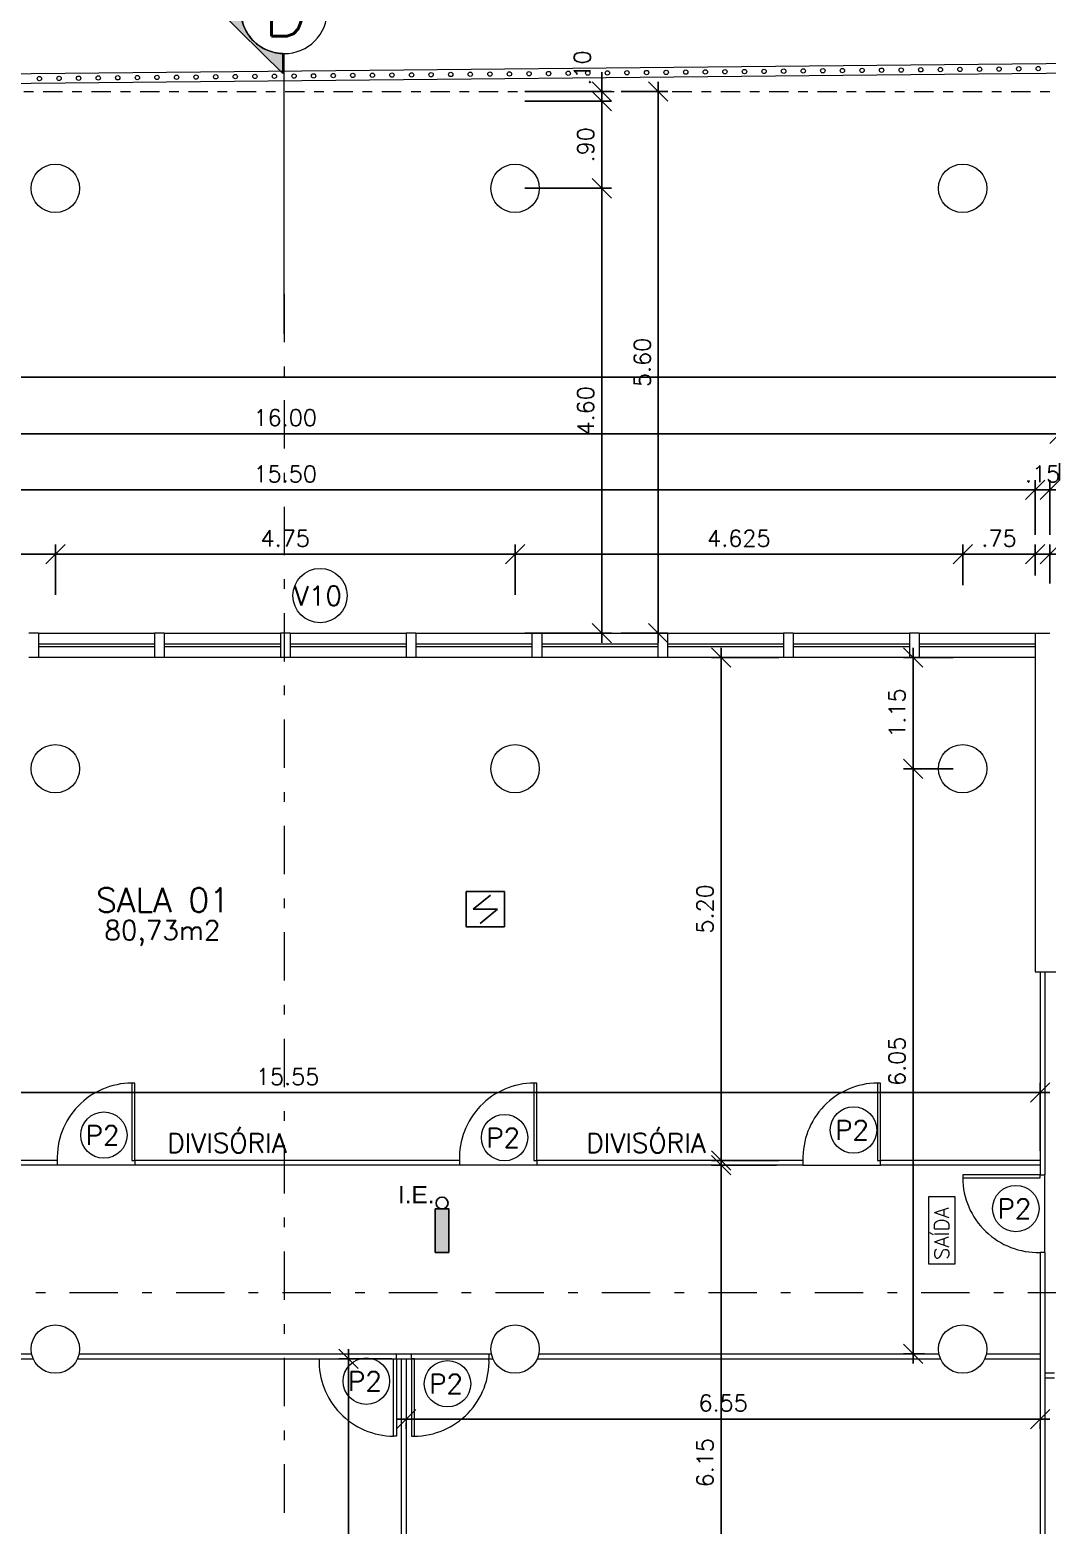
# Model space of a CAD drawing. Header units: millimetres. Extents: x 521 to 1055, y 261 to 520.
# Drawn here: x 726.42 to 736.92, y 495.5 to 510.95 of the extents above; entities that cross this region are included whole.
import ezdxf
from ezdxf.enums import TextEntityAlignment as Align

# ---------------------------------------------------------------- set-up
doc = ezdxf.new("R2010")
doc.units = ezdxf.units.MM
for name, pattern in [('CONTINU', [0]), ('DASHDOT', [1, 0.5, -0.25, 0, -0.25]), ('DASHDOTX2', [2, 1, -0.5, 0, -0.5])]:
    doc.linetypes.add(name, pattern=pattern)
doc.layers.add('0.1', color=8, linetype='Continuous', lineweight=13)
doc.layers.add('ppci', color=8, linetype='Continuous')
doc.styles.add('ROMANS', font='romans')
doc.styles.get("Standard").update_dxf_attribs({"font": 'romans.shx'})
doc.styles.add('STYLE1', font='sanss___.ttf')
doc.dimstyles.new('Fares Eng - 50', dxfattribs={"dimscale": 2, "dimtxt": 0.085, "dimasz": 0.1, "dimexe": 0.05, "dimexo": 0.05, "dimgap": 0.04, "dimtad": 1, "dimzin": 4, "dimdsep": 46, "dimtxsty": 'ROMANS', "dimblk1": 'OBLIQUE', "dimblk2": 'OBLIQUE', "dimsah": 1, "dimcen": 0.05, "dimdle": 0.05, "dimclrd": 8, "dimclre": 8, "dimclrt": 8, "dimaunit": 1, "dimadec": 0, "dimazin": 0, "dimtfac": 1, "dimtix": 1, "dimtmove": 2, "dimatfit": 0, "dimldrblk": 'OPEN90', "dimfxl": 1, "dimtolj": 1, "dimtzin": 0, "dimarcsym": 0})

# ---------------------------------------------------------------- blocks, each defined once
blk = doc.blocks.new('_OBLIQUE')
at = {"color": 0, "linetype": 'ByBlock'}
blk.add_line((-0.5, -0.5), (0.5, 0.5), dxfattribs=at)
blk = doc.blocks.new('*D52')
at = {"layer": '0.1', "color": 8, "linetype": 'CONTINU', "lineweight": -2, "transparency": 16777216}
for p, q in [((722.053, 505.115), (722.053, 505.634)), ((726.678, 505.115), (726.678, 505.634)), ((721.953, 505.534), (726.778, 505.534))]:
    blk.add_line(p, q, dxfattribs=at)
at = {"layer": 'DEFPOINTS', "color": 0, "linetype": 'CONTINU', "lineweight": -2, "transparency": 16777216}
for p in [(726.678, 505.534), (722.053, 505.015), (726.678, 505.015)]:
    blk.add_point(p, dxfattribs=at)
at = {"layer": '0.1', "color": 8, "linetype": 'CONTINU', "lineweight": -2, "transparency": 16777216, "xscale": 0.2, "yscale": 0.2, "zscale": 0.2, "rotation": 180}
blk.add_blockref('_OBLIQUE', (722.053, 505.534), dxfattribs=at)
at = {"layer": '0.1', "color": 8, "linetype": 'CONTINU', "lineweight": -2, "transparency": 16777216, "xscale": 0.2, "yscale": 0.2, "zscale": 0.2}
blk.add_blockref('_OBLIQUE', (726.678, 505.534), dxfattribs=at)
at = {"layer": '0.1', "color": 8, "linetype": 'CONTINU', "transparency": 16777216, "insert": (724.365, 505.699), "char_height": 0.17, "attachment_point": 5, "style": 'ROMANS'}
blk.add_mtext('\\A1;4.625', dxfattribs=at)
blk = doc.blocks.new('_Open90')
at = {"color": 0, "linetype": 'ByBlock', "lineweight": -2}
for p, q in [((0, 0), (-1, 0)), ((-0.5, 0.5), (0, 0)), ((0, 0), (-0.5, -0.5))]:
    blk.add_line(p, q, dxfattribs=at)
blk = doc.blocks.new('*D53')
at = {"layer": '0.1', "color": 8, "linetype": 'CONTINU', "lineweight": -2, "transparency": 16777216}
for p, q in [((726.678, 505.115), (726.678, 505.634)), ((731.428, 505.115), (731.428, 505.634)), ((726.578, 505.534), (731.528, 505.534))]:
    blk.add_line(p, q, dxfattribs=at)
at = {"layer": 'DEFPOINTS', "color": 0, "linetype": 'CONTINU', "lineweight": -2, "transparency": 16777216}
for p in [(731.428, 505.534), (726.678, 505.015), (731.428, 505.015)]:
    blk.add_point(p, dxfattribs=at)
at = {"layer": '0.1', "color": 8, "linetype": 'CONTINU', "lineweight": -2, "transparency": 16777216, "xscale": 0.2, "yscale": 0.2, "zscale": 0.2, "rotation": 180}
blk.add_blockref('_OBLIQUE', (726.678, 505.534), dxfattribs=at)
at = {"layer": '0.1', "color": 8, "linetype": 'CONTINU', "lineweight": -2, "transparency": 16777216, "xscale": 0.2, "yscale": 0.2, "zscale": 0.2}
blk.add_blockref('_OBLIQUE', (731.428, 505.534), dxfattribs=at)
at = {"layer": '0.1', "color": 8, "linetype": 'CONTINU', "transparency": 16777216, "insert": (729.053, 505.699), "char_height": 0.17, "attachment_point": 5, "style": 'ROMANS'}
blk.add_mtext('\\A1;4.75', dxfattribs=at)
blk = doc.blocks.new('*D54')
at = {"layer": '0.1', "color": 8, "linetype": 'CONTINU', "lineweight": -2, "transparency": 16777216}
for p, q in [((731.428, 505.215), (731.428, 505.634)), ((736.053, 505.215), (736.053, 505.634)), ((731.328, 505.534), (736.153, 505.534))]:
    blk.add_line(p, q, dxfattribs=at)
at = {"layer": 'DEFPOINTS', "color": 0, "linetype": 'CONTINU', "lineweight": -2, "transparency": 16777216}
for p in [(736.053, 505.534), (731.428, 505.115), (736.053, 505.115)]:
    blk.add_point(p, dxfattribs=at)
at = {"layer": '0.1', "color": 8, "linetype": 'CONTINU', "lineweight": -2, "transparency": 16777216, "xscale": 0.2, "yscale": 0.2, "zscale": 0.2, "rotation": 180}
blk.add_blockref('_OBLIQUE', (731.428, 505.534), dxfattribs=at)
at = {"layer": '0.1', "color": 8, "linetype": 'CONTINU', "lineweight": -2, "transparency": 16777216, "xscale": 0.2, "yscale": 0.2, "zscale": 0.2}
blk.add_blockref('_OBLIQUE', (736.053, 505.534), dxfattribs=at)
at = {"layer": '0.1', "color": 8, "linetype": 'CONTINU', "transparency": 16777216, "insert": (733.74, 505.699), "char_height": 0.17, "attachment_point": 5, "style": 'ROMANS'}
blk.add_mtext('\\A1;4.625', dxfattribs=at)
blk = doc.blocks.new('*D55')
at = {"layer": '0.1', "color": 8, "linetype": 'CONTINU', "lineweight": -2, "transparency": 16777216}
for p, q in [((736.053, 505.315), (736.053, 505.634)), ((736.803, 505.315), (736.803, 505.634)), ((735.953, 505.534), (736.903, 505.534))]:
    blk.add_line(p, q, dxfattribs=at)
at = {"layer": 'DEFPOINTS', "color": 0, "linetype": 'CONTINU', "lineweight": -2, "transparency": 16777216}
for p in [(736.803, 505.534), (736.053, 505.215), (736.803, 505.215)]:
    blk.add_point(p, dxfattribs=at)
at = {"layer": '0.1', "color": 8, "linetype": 'CONTINU', "lineweight": -2, "transparency": 16777216, "xscale": 0.2, "yscale": 0.2, "zscale": 0.2, "rotation": 180}
blk.add_blockref('_OBLIQUE', (736.053, 505.534), dxfattribs=at)
at = {"layer": '0.1', "color": 8, "linetype": 'CONTINU', "lineweight": -2, "transparency": 16777216, "xscale": 0.2, "yscale": 0.2, "zscale": 0.2}
blk.add_blockref('_OBLIQUE', (736.803, 505.534), dxfattribs=at)
at = {"layer": '0.1', "color": 8, "linetype": 'CONTINU', "transparency": 16777216, "insert": (736.428, 505.699), "char_height": 0.17, "attachment_point": 5, "style": 'ROMANS'}
blk.add_mtext('\\A1;.75', dxfattribs=at)
blk = doc.blocks.new('*D117')
at = {"layer": '0.1', "color": 8, "linetype": 'CONTINU', "lineweight": -2, "transparency": 16777216}
for p, q in [((721.303, 505.734), (721.303, 506.299)), ((736.803, 505.734), (736.803, 506.299)), ((736.903, 506.199), (721.203, 506.199))]:
    blk.add_line(p, q, dxfattribs=at)
at = {"layer": 'DEFPOINTS', "color": 0, "linetype": 'CONTINU', "lineweight": -2, "transparency": 16777216}
for p in [(721.303, 506.199), (721.303, 505.634), (736.803, 505.634)]:
    blk.add_point(p, dxfattribs=at)
at = {"layer": '0.1', "color": 8, "linetype": 'CONTINU', "lineweight": -2, "transparency": 16777216, "xscale": 0.2, "yscale": 0.2, "zscale": 0.2, "rotation": 180}
blk.add_blockref('_OBLIQUE', (721.303, 506.199), dxfattribs=at)
at = {"layer": '0.1', "color": 8, "linetype": 'CONTINU', "lineweight": -2, "transparency": 16777216, "xscale": 0.2, "yscale": 0.2, "zscale": 0.2}
blk.add_blockref('_OBLIQUE', (736.803, 506.199), dxfattribs=at)
at = {"layer": '0.1', "color": 8, "linetype": 'CONTINU', "transparency": 16777216, "insert": (729.053, 506.364), "char_height": 0.17, "attachment_point": 5, "style": 'ROMANS'}
blk.add_mtext('\\A1;15.50', dxfattribs=at)
blk = doc.blocks.new('*D118')
at = {"layer": '0.1', "color": 8, "linetype": 'CONTINU', "lineweight": -2, "transparency": 16777216}
for p, q in [((721.053, 506.3), (721.053, 506.88)), ((737.053, 506.3), (737.053, 506.88)), ((737.153, 506.78), (720.953, 506.78))]:
    blk.add_line(p, q, dxfattribs=at)
at = {"layer": 'DEFPOINTS', "color": 0, "linetype": 'CONTINU', "lineweight": -2, "transparency": 16777216}
for p in [(721.053, 506.78), (721.053, 506.2), (737.053, 506.2)]:
    blk.add_point(p, dxfattribs=at)
at = {"layer": '0.1', "color": 8, "linetype": 'CONTINU', "lineweight": -2, "transparency": 16777216, "xscale": 0.2, "yscale": 0.2, "zscale": 0.2, "rotation": 180}
blk.add_blockref('_OBLIQUE', (721.053, 506.78), dxfattribs=at)
at = {"layer": '0.1', "color": 8, "linetype": 'CONTINU', "lineweight": -2, "transparency": 16777216, "xscale": 0.2, "yscale": 0.2, "zscale": 0.2}
blk.add_blockref('_OBLIQUE', (737.053, 506.78), dxfattribs=at)
at = {"layer": '0.1', "color": 8, "linetype": 'CONTINU', "transparency": 16777216, "insert": (729.053, 506.945), "char_height": 0.17, "attachment_point": 5, "style": 'ROMANS'}
blk.add_mtext('\\A1;16.00', dxfattribs=at)
blk = doc.blocks.new('*D68')
at = {"layer": '0.1', "color": 8, "linetype": 'CONTINU', "lineweight": -2, "transparency": 16777216}
for p, q in [((667.203, 507.364), (755.553, 507.364)), ((667.303, 506.98), (667.303, 507.464)), ((755.453, 506.98), (755.453, 507.464))]:
    blk.add_line(p, q, dxfattribs=at)
at = {"layer": 'DEFPOINTS', "color": 0, "linetype": 'CONTINU', "lineweight": -2, "transparency": 16777216}
for p in [(755.453, 507.364), (667.303, 506.88), (755.453, 506.88)]:
    blk.add_point(p, dxfattribs=at)
at = {"layer": '0.1', "color": 8, "linetype": 'CONTINU', "lineweight": -2, "transparency": 16777216, "xscale": 0.2, "yscale": 0.2, "zscale": 0.2, "rotation": 180}
blk.add_blockref('_OBLIQUE', (667.303, 507.364), dxfattribs=at)
at = {"layer": '0.1', "color": 8, "linetype": 'CONTINU', "lineweight": -2, "transparency": 16777216, "xscale": 0.2, "yscale": 0.2, "zscale": 0.2}
blk.add_blockref('_OBLIQUE', (755.453, 507.364), dxfattribs=at)
at = {"layer": '0.1', "color": 8, "linetype": 'CONTINU', "transparency": 16777216, "insert": (711.378, 507.529), "char_height": 0.17, "attachment_point": 5, "style": 'ROMANS'}
blk.add_mtext('\\A1;88.15', dxfattribs=at)
blk = doc.blocks.new('*D119')
at = {"layer": '0.1', "color": 8, "linetype": 'CONTINU', "lineweight": -2, "transparency": 16777216}
for p, q in [((732.323, 509.417), (732.323, 504.617)), ((731.528, 509.317), (732.423, 509.317)), ((731.528, 504.717), (732.423, 504.717))]:
    blk.add_line(p, q, dxfattribs=at)
at = {"layer": 'DEFPOINTS', "color": 0, "linetype": 'CONTINU', "lineweight": -2, "transparency": 16777216}
for p in [(731.428, 509.317), (731.428, 504.717), (732.323, 504.717)]:
    blk.add_point(p, dxfattribs=at)
at = {"layer": '0.1', "color": 8, "linetype": 'CONTINU', "lineweight": -2, "transparency": 16777216, "xscale": 0.2, "yscale": 0.2, "zscale": 0.2}
for p, rotation in [((732.323, 509.317), 90), ((732.323, 504.717), 270)]:
    blk.add_blockref('_OBLIQUE', p, dxfattribs=dict(at, rotation=rotation))
at = {"layer": '0.1', "color": 8, "linetype": 'CONTINU', "transparency": 16777216, "insert": (732.158, 507.017), "char_height": 0.17, "attachment_point": 5, "rotation": 90, "style": 'ROMANS'}
blk.add_mtext('\\A1;4.60', dxfattribs=at)
blk = doc.blocks.new('*D69')
at = {"layer": '0.1', "color": 8, "linetype": 'CONTINU', "lineweight": -2, "transparency": 16777216}
for p, q in [((732.323, 509.217), (732.323, 510.317)), ((731.528, 510.217), (732.423, 510.217)), ((731.528, 509.317), (732.423, 509.317))]:
    blk.add_line(p, q, dxfattribs=at)
at = {"layer": 'DEFPOINTS', "color": 0, "linetype": 'CONTINU', "lineweight": -2, "transparency": 16777216}
for p in [(731.428, 510.217), (732.323, 510.217), (731.428, 509.317)]:
    blk.add_point(p, dxfattribs=at)
at = {"layer": '0.1', "color": 8, "linetype": 'CONTINU', "lineweight": -2, "transparency": 16777216, "xscale": 0.2, "yscale": 0.2, "zscale": 0.2}
for p, rotation in [((732.323, 510.217), 90), ((732.323, 509.317), 270)]:
    blk.add_blockref('_OBLIQUE', p, dxfattribs=dict(at, rotation=rotation))
at = {"layer": '0.1', "color": 8, "linetype": 'CONTINU', "transparency": 16777216, "insert": (732.158, 509.767), "char_height": 0.17, "attachment_point": 5, "rotation": 90, "style": 'ROMANS'}
blk.add_mtext('\\A1;.90', dxfattribs=at)
blk = doc.blocks.new('*D120')
at = {"layer": '0.1', "color": 8, "linetype": 'CONTINU', "lineweight": -2, "transparency": 16777216}
for p, q in [((732.323, 510.317), (732.323, 510.517)), ((731.528, 510.317), (732.423, 510.317)), ((732.323, 510.217), (732.323, 510.317)), ((731.528, 510.217), (732.423, 510.217)), ((732.323, 510.217), (732.323, 510.017))]:
    blk.add_line(p, q, dxfattribs=at)
at = {"layer": 'DEFPOINTS', "color": 0, "linetype": 'CONTINU', "lineweight": -2, "transparency": 16777216}
for p in [(731.428, 510.317), (732.323, 510.317), (731.428, 510.217)]:
    blk.add_point(p, dxfattribs=at)
at = {"layer": '0.1', "color": 8, "linetype": 'CONTINU', "lineweight": -2, "transparency": 16777216, "xscale": 0.2, "yscale": 0.2, "zscale": 0.2}
for p, rotation in [((732.323, 510.317), 270), ((732.323, 510.217), 90)]:
    blk.add_blockref('_OBLIQUE', p, dxfattribs=dict(at, rotation=rotation))
at = {"layer": '0.1', "color": 8, "linetype": 'CONTINU', "transparency": 16777216, "insert": (732.123, 510.561), "char_height": 0.17, "attachment_point": 5, "rotation": 90, "style": 'ROMANS'}
blk.add_mtext('\\A1;.10', dxfattribs=at)
blk = doc.blocks.new('*D121')
at = {"layer": '0.1', "color": 8, "linetype": 'CONTINU', "lineweight": -2, "transparency": 16777216}
for p, q in [((732.907, 510.417), (732.907, 504.617)), ((732.523, 510.317), (733.007, 510.317)), ((732.523, 504.717), (733.007, 504.717))]:
    blk.add_line(p, q, dxfattribs=at)
at = {"layer": 'DEFPOINTS', "color": 0, "linetype": 'CONTINU', "lineweight": -2, "transparency": 16777216}
for p in [(732.423, 510.317), (732.423, 504.717), (732.907, 504.717)]:
    blk.add_point(p, dxfattribs=at)
at = {"layer": '0.1', "color": 8, "linetype": 'CONTINU', "lineweight": -2, "transparency": 16777216, "xscale": 0.2, "yscale": 0.2, "zscale": 0.2}
for p, rotation in [((732.907, 510.317), 90), ((732.907, 504.717), 270)]:
    blk.add_blockref('_OBLIQUE', p, dxfattribs=dict(at, rotation=rotation))
at = {"layer": '0.1', "color": 8, "linetype": 'CONTINU', "transparency": 16777216, "insert": (732.742, 507.517), "char_height": 0.17, "attachment_point": 5, "rotation": 90, "style": 'ROMANS'}
blk.add_mtext('\\A1;5.60', dxfattribs=at)
blk = doc.blocks.new('*D157')
at = {"layer": '0.1', "color": 8, "linetype": 'CONTINU', "lineweight": -2, "transparency": 16777216}
for p, q in [((735.54, 503.217), (735.54, 504.567)), ((735.953, 504.467), (735.44, 504.467)), ((735.953, 503.317), (735.44, 503.317))]:
    blk.add_line(p, q, dxfattribs=at)
at = {"layer": 'DEFPOINTS', "color": 0, "linetype": 'CONTINU', "lineweight": -2, "transparency": 16777216}
for p in [(735.54, 504.467), (736.053, 504.467), (736.053, 503.317)]:
    blk.add_point(p, dxfattribs=at)
at = {"layer": '0.1', "color": 8, "linetype": 'CONTINU', "lineweight": -2, "transparency": 16777216, "xscale": 0.2, "yscale": 0.2, "zscale": 0.2}
for p, rotation in [((735.54, 504.467), 90), ((735.54, 503.317), 270)]:
    blk.add_blockref('_OBLIQUE', p, dxfattribs=dict(at, rotation=rotation))
at = {"layer": '0.1', "color": 8, "linetype": 'CONTINU', "transparency": 16777216, "insert": (735.375, 503.892), "char_height": 0.17, "attachment_point": 5, "rotation": 90, "style": 'ROMANS'}
blk.add_mtext('\\A1;1.15', dxfattribs=at)
blk = doc.blocks.new('Cor-4A')
h = blk.add_hatch(color=1)
edge = h.paths.add_edge_path()
edge.add_line((-0.00005, -0.00732), (-0.00757, 0))
edge.add_line((-0.00757, 0), (-0.00014, 0.00731))
edge.add_line((-0.00014, 0.00731), (-0.00014, 0.005))
edge.add_arc((0, 0), 0.005, 91.6216, 269.468)
edge.add_line((-0.00005, -0.005), (-0.00005, -0.00732))
at = {"linetype": 'DASHDOTX2'}
blk.add_line((0, 0.03735), (0, 0.005), dxfattribs=at)
at = {"color": 1}
blk.add_lwpolyline([(-0.00005, -0.00732), (-0.00757, 0), (-0.00014, 0.00731), (-0.00014, 0.005, 0.98138), (-0.00005, -0.005)], format="xyb", close=True, dxfattribs=at)
blk.add_circle((0, 0), 0.005, dxfattribs=at)
at = {"color": 3, "style": 'ROMANS'}
blk.add_attdef('O', text='', height=0.006, rotation=90, dxfattribs=at).set_placement((0.00019, 0), align=Align.MIDDLE)
blk = doc.blocks.new('*D183')
at = {"layer": '0.1', "color": 8, "linetype": 'CONTINU', "lineweight": -2, "transparency": 16777216}
for p, q in [((736.803, 505.734), (736.803, 506.299)), ((736.953, 505.734), (736.953, 506.299)), ((736.803, 506.199), (736.603, 506.199)), ((736.803, 506.199), (736.953, 506.199)), ((736.953, 506.199), (737.153, 506.199))]:
    blk.add_line(p, q, dxfattribs=at)
at = {"layer": 'DEFPOINTS', "color": 0, "linetype": 'CONTINU', "lineweight": -2, "transparency": 16777216}
for p in [(736.953, 506.199), (736.803, 505.634), (736.953, 505.634)]:
    blk.add_point(p, dxfattribs=at)
at = {"layer": '0.1', "color": 8, "linetype": 'CONTINU', "lineweight": -2, "transparency": 16777216, "xscale": 0.2, "yscale": 0.2, "zscale": 0.2}
blk.add_blockref('_OBLIQUE', (736.803, 506.199), dxfattribs=at)
at = {"layer": '0.1', "color": 8, "linetype": 'CONTINU', "lineweight": -2, "transparency": 16777216, "xscale": 0.2, "yscale": 0.2, "zscale": 0.2, "rotation": 180}
blk.add_blockref('_OBLIQUE', (736.953, 506.199), dxfattribs=at)
at = {"layer": '0.1', "color": 8, "linetype": 'CONTINU', "transparency": 16777216, "insert": (736.878, 506.364), "char_height": 0.17, "attachment_point": 5, "style": 'ROMANS'}
blk.add_mtext('\\A1;.15', dxfattribs=at)
blk = doc.blocks.new('*D184')
at = {"layer": '0.1', "color": 8, "linetype": 'CONTINU', "lineweight": -2, "transparency": 16777216}
for p, q in [((736.953, 505.734), (736.953, 506.299)), ((743.553, 505.734), (743.553, 506.299)), ((736.853, 506.199), (743.653, 506.199))]:
    blk.add_line(p, q, dxfattribs=at)
at = {"layer": 'DEFPOINTS', "color": 0, "linetype": 'CONTINU', "lineweight": -2, "transparency": 16777216}
for p in [(743.553, 506.199), (736.953, 505.634), (743.553, 505.634)]:
    blk.add_point(p, dxfattribs=at)
at = {"layer": '0.1', "color": 8, "linetype": 'CONTINU', "lineweight": -2, "transparency": 16777216, "xscale": 0.2, "yscale": 0.2, "zscale": 0.2, "rotation": 180}
blk.add_blockref('_OBLIQUE', (736.953, 506.199), dxfattribs=at)
at = {"layer": '0.1', "color": 8, "linetype": 'CONTINU', "lineweight": -2, "transparency": 16777216, "xscale": 0.2, "yscale": 0.2, "zscale": 0.2}
blk.add_blockref('_OBLIQUE', (743.553, 506.199), dxfattribs=at)
at = {"layer": '0.1', "color": 8, "linetype": 'CONTINU', "transparency": 16777216, "insert": (739.769, 506.399), "char_height": 0.17, "attachment_point": 5, "style": 'ROMANS'}
blk.add_mtext('\\A1;6.60', dxfattribs=at)
blk = doc.blocks.new('*D213')
at = {"layer": '0.1', "color": 8, "linetype": 'CONTINU', "lineweight": -2, "transparency": 16777216}
for p, q in [((736.953, 505.231), (736.953, 505.634)), ((739.503, 505.231), (739.503, 505.634)), ((739.603, 505.534), (736.853, 505.534))]:
    blk.add_line(p, q, dxfattribs=at)
at = {"layer": 'DEFPOINTS', "color": 0, "linetype": 'CONTINU', "lineweight": -2, "transparency": 16777216}
for p in [(736.953, 505.534), (736.953, 505.131), (739.503, 505.131)]:
    blk.add_point(p, dxfattribs=at)
at = {"layer": '0.1', "color": 8, "linetype": 'CONTINU', "lineweight": -2, "transparency": 16777216, "xscale": 0.2, "yscale": 0.2, "zscale": 0.2, "rotation": 180}
blk.add_blockref('_OBLIQUE', (736.953, 505.534), dxfattribs=at)
at = {"layer": '0.1', "color": 8, "linetype": 'CONTINU', "lineweight": -2, "transparency": 16777216, "xscale": 0.2, "yscale": 0.2, "zscale": 0.2}
blk.add_blockref('_OBLIQUE', (739.503, 505.534), dxfattribs=at)
at = {"layer": '0.1', "color": 8, "linetype": 'CONTINU', "transparency": 16777216, "insert": (738.228, 505.699), "char_height": 0.17, "attachment_point": 5, "style": 'ROMANS'}
blk.add_mtext('\\A1;2.55', dxfattribs=at)
blk = doc.blocks.new('*D219')
at = {"layer": '0.1', "color": 8, "linetype": 'CONTINU', "lineweight": -2, "transparency": 16777216}
for p, q in [((721.303, 499.367), (721.303, 500.069)), ((736.853, 499.367), (736.853, 500.069)), ((721.203, 499.969), (736.953, 499.969))]:
    blk.add_line(p, q, dxfattribs=at)
at = {"layer": 'DEFPOINTS', "color": 0, "linetype": 'CONTINU', "lineweight": -2, "transparency": 16777216}
for p in [(736.853, 499.969), (721.303, 499.267), (736.853, 499.267)]:
    blk.add_point(p, dxfattribs=at)
at = {"layer": '0.1', "color": 8, "linetype": 'CONTINU', "lineweight": -2, "transparency": 16777216, "xscale": 0.2, "yscale": 0.2, "zscale": 0.2, "rotation": 180}
blk.add_blockref('_OBLIQUE', (721.303, 499.969), dxfattribs=at)
at = {"layer": '0.1', "color": 8, "linetype": 'CONTINU', "lineweight": -2, "transparency": 16777216, "xscale": 0.2, "yscale": 0.2, "zscale": 0.2}
blk.add_blockref('_OBLIQUE', (736.853, 499.969), dxfattribs=at)
at = {"layer": '0.1', "color": 8, "linetype": 'CONTINU', "transparency": 16777216, "insert": (729.078, 500.134), "char_height": 0.17, "attachment_point": 5, "style": 'ROMANS'}
blk.add_mtext('\\A1;15.55', dxfattribs=at)
blk = doc.blocks.new('*D251')
at = {"layer": '0.1', "color": 8, "linetype": 'CONTINU', "lineweight": -2, "transparency": 16777216}
for p, q in [((733.556, 504.567), (733.556, 499.167)), ((734.153, 504.467), (733.456, 504.467)), ((734.153, 499.267), (733.456, 499.267))]:
    blk.add_line(p, q, dxfattribs=at)
at = {"layer": 'DEFPOINTS', "color": 0, "linetype": 'CONTINU', "lineweight": -2, "transparency": 16777216}
for p in [(734.253, 504.467), (733.556, 499.267), (734.253, 499.267)]:
    blk.add_point(p, dxfattribs=at)
at = {"layer": '0.1', "color": 8, "linetype": 'CONTINU', "lineweight": -2, "transparency": 16777216, "xscale": 0.2, "yscale": 0.2, "zscale": 0.2}
for p, rotation in [((733.556, 504.467), 90), ((733.556, 499.267), 270)]:
    blk.add_blockref('_OBLIQUE', p, dxfattribs=dict(at, rotation=rotation))
at = {"layer": '0.1', "color": 8, "linetype": 'CONTINU', "transparency": 16777216, "insert": (733.391, 501.867), "char_height": 0.17, "attachment_point": 5, "rotation": 90, "style": 'ROMANS'}
blk.add_mtext('\\A1;5.20', dxfattribs=at)
blk = doc.blocks.new('*D252')
at = {"layer": '0.1', "color": 8, "linetype": 'CONTINU', "lineweight": -2, "transparency": 16777216}
for p, q in [((733.556, 499.317), (733.556, 492.967)), ((734.128, 499.217), (733.456, 499.217)), ((734.153, 493.067), (733.456, 493.067))]:
    blk.add_line(p, q, dxfattribs=at)
at = {"layer": 'DEFPOINTS', "color": 0, "linetype": 'CONTINU', "lineweight": -2, "transparency": 16777216}
for p in [(734.228, 499.217), (733.556, 493.067), (734.253, 493.067)]:
    blk.add_point(p, dxfattribs=at)
at = {"layer": '0.1', "color": 8, "linetype": 'CONTINU', "lineweight": -2, "transparency": 16777216, "xscale": 0.2, "yscale": 0.2, "zscale": 0.2}
for p, rotation in [((733.556, 499.217), 90), ((733.556, 493.067), 270)]:
    blk.add_blockref('_OBLIQUE', p, dxfattribs=dict(at, rotation=rotation))
at = {"layer": '0.1', "color": 8, "linetype": 'CONTINU', "transparency": 16777216, "insert": (733.391, 496.142), "char_height": 0.17, "attachment_point": 5, "rotation": 90, "style": 'ROMANS'}
blk.add_mtext('\\A1;6.15', dxfattribs=at)
blk = doc.blocks.new('*D254')
at = {"layer": '0.1', "color": 8, "linetype": 'CONTINU', "lineweight": -2, "transparency": 16777216}
for p, q in [((729.707, 497.317), (729.707, 489.867)), ((730.153, 497.217), (729.607, 497.217)), ((730.153, 489.967), (729.607, 489.967))]:
    blk.add_line(p, q, dxfattribs=at)
at = {"layer": 'DEFPOINTS', "color": 0, "linetype": 'CONTINU', "lineweight": -2, "transparency": 16777216}
for p in [(730.253, 497.217), (729.707, 489.967), (730.253, 489.967)]:
    blk.add_point(p, dxfattribs=at)
at = {"layer": '0.1', "color": 8, "linetype": 'CONTINU', "lineweight": -2, "transparency": 16777216, "xscale": 0.2, "yscale": 0.2, "zscale": 0.2}
for p, rotation in [((729.707, 497.217), 90), ((729.707, 489.967), 270)]:
    blk.add_blockref('_OBLIQUE', p, dxfattribs=dict(at, rotation=rotation))
at = {"layer": '0.1', "color": 8, "linetype": 'CONTINU', "transparency": 16777216, "insert": (729.542, 493.592), "char_height": 0.17, "attachment_point": 5, "rotation": 90, "style": 'ROMANS'}
blk.add_mtext('\\A1;7.25', dxfattribs=at)
blk = doc.blocks.new('*D287')
at = {"layer": '0.1', "color": 8, "linetype": 'CONTINU', "lineweight": -2, "transparency": 16777216}
for p, q in [((736.953, 496.594), (730.203, 496.594)), ((730.303, 496.551), (730.303, 496.494)), ((736.853, 496.551), (736.853, 496.494))]:
    blk.add_line(p, q, dxfattribs=at)
at = {"layer": 'DEFPOINTS', "color": 0, "linetype": 'CONTINU', "lineweight": -2, "transparency": 16777216}
for p in [(730.303, 496.651), (730.303, 496.594), (736.853, 496.651)]:
    blk.add_point(p, dxfattribs=at)
at = {"layer": '0.1', "color": 8, "linetype": 'CONTINU', "lineweight": -2, "transparency": 16777216, "xscale": 0.2, "yscale": 0.2, "zscale": 0.2, "rotation": 180}
blk.add_blockref('_OBLIQUE', (730.303, 496.594), dxfattribs=at)
at = {"layer": '0.1', "color": 8, "linetype": 'CONTINU', "lineweight": -2, "transparency": 16777216, "xscale": 0.2, "yscale": 0.2, "zscale": 0.2}
blk.add_blockref('_OBLIQUE', (736.853, 496.594), dxfattribs=at)
at = {"layer": '0.1', "color": 8, "linetype": 'CONTINU', "transparency": 16777216, "insert": (733.578, 496.759), "char_height": 0.17, "attachment_point": 5, "style": 'ROMANS'}
blk.add_mtext('\\A1;6.55', dxfattribs=at)
blk = doc.blocks.new('*D3374')
at = {"layer": '0.1', "color": 8, "linetype": 'CONTINU', "lineweight": -2, "transparency": 16777216}
for p, q in [((735.953, 503.317), (735.44, 503.317)), ((735.54, 503.417), (735.54, 497.167)), ((735.657, 497.267), (735.44, 497.267))]:
    blk.add_line(p, q, dxfattribs=at)
at = {"layer": 'DEFPOINTS', "color": 0, "linetype": 'CONTINU', "lineweight": -2, "transparency": 16777216}
for p in [(736.053, 503.317), (735.54, 497.267), (735.757, 497.267)]:
    blk.add_point(p, dxfattribs=at)
at = {"layer": '0.1', "color": 8, "linetype": 'CONTINU', "lineweight": -2, "transparency": 16777216, "xscale": 0.2, "yscale": 0.2, "zscale": 0.2}
for p, rotation in [((735.54, 503.317), 90), ((735.54, 497.267), 270)]:
    blk.add_blockref('_OBLIQUE', p, dxfattribs=dict(at, rotation=rotation))
at = {"layer": '0.1', "color": 8, "linetype": 'CONTINU', "lineweight": -2, "transparency": 16777216, "insert": (735.375, 500.292), "char_height": 0.17, "attachment_point": 5, "rotation": 90, "style": 'ROMANS'}
blk.add_mtext('\\A1;6.05', dxfattribs=at)
blk = doc.blocks.new('ÁREA')
for p in [(0.00005, 0.00376), (0, 0)]:
    blk.add_attdef('COMPARTIMENTO', text='', height=0.0025).set_placement(p, align=Align.CENTER)
at = {"color": 1}
for p in [(-0.00005, -0.00376), (-0.0001, -0.00752)]:
    blk.add_attdef('ÁREA', text='', height=0.002, dxfattribs=at).set_placement(p, align=Align.CENTER)

msp = doc.modelspace()

# ---------------------------------------------------------------- hatches: boundary and pattern name
at = {"layer": 'ppci'}
msp.add_hatch(color=10, dxfattribs=at).paths.add_polyline_path([(730.74504, 498.76553), (730.60254, 498.76553), (730.60254, 498.317), (730.74504, 498.317)])

# ---------------------------------------------------------------- linework, layer by layer
at = {"layer": '0.1', "color": 8}
for p, q in [((753.43847, 510.76958), (721.20272, 510.44884)), ((753.38193, 510.66901), (721.30272, 510.34983)), ((726.50272, 504.71692), (726.40272, 504.71692)), ((726.50272, 504.71692), (726.50272, 504.46692)), ((726.50272, 504.71692), (727.70272, 504.71692)), ((727.80272, 504.71692), (729.00272, 504.71692)), ((729.00272, 504.71692), (729.00272, 504.46692)), ((729.10272, 504.71692), (729.00272, 504.71692)), ((729.10272, 504.71692), (729.10272, 504.46692)), ((729.10272, 504.71692), (730.30272, 504.71692)), ((730.30272, 504.71692), (730.30272, 504.46692)), ((730.40272, 504.71692), (730.30272, 504.71692)), ((730.40272, 504.71692), (730.40272, 504.46692)), ((730.40272, 504.71692), (731.60272, 504.71692)), ((731.60272, 504.71692), (731.60272, 504.46692)), ((731.70272, 504.71692), (731.60272, 504.71692)), ((731.70272, 504.71692), (731.70272, 504.46692)), ((731.70272, 504.71692), (732.90272, 504.71692)), ((732.90272, 504.71692), (732.90272, 504.46692)), ((733.00272, 504.71692), (732.90272, 504.71692)), ((733.00272, 504.71692), (733.00272, 504.46692)), ((733.00272, 504.71692), (734.20272, 504.71692)), ((734.30272, 504.71692), (735.50272, 504.71692)), ((735.60272, 504.71692), (735.50272, 504.71692)), ((735.50272, 504.71692), (735.50272, 504.46692)), ((735.60272, 504.71692), (735.60272, 504.46692)), ((735.60272, 504.71692), (736.80272, 504.71692)), ((726.50272, 504.60692), (727.70272, 504.60692)), ((727.70272, 504.57692), (726.50272, 504.57692)), ((727.80272, 504.60692), (729.00272, 504.60692)), ((729.00272, 504.57692), (727.80272, 504.57692)), ((729.10272, 504.60692), (730.30272, 504.60692)), ((730.30272, 504.57692), (729.10272, 504.57692)), ((730.40272, 504.60692), (731.60272, 504.60692)), ((731.60272, 504.57692), (730.40272, 504.57692)), ((731.70272, 504.60692), (732.90272, 504.60692)), ((732.90272, 504.57692), (731.70272, 504.57692)), ((733.00272, 504.60692), (734.20272, 504.60692)), ((734.20272, 504.57692), (733.00272, 504.57692)), ((734.30272, 504.60692), (735.50272, 504.60692)), ((735.50272, 504.57692), (734.30272, 504.57692)), ((735.60272, 504.60692), (736.80272, 504.60692)), ((736.80272, 504.57692), (735.60272, 504.57692)), ((726.50272, 504.46692), (726.40272, 504.46692)), ((727.70272, 504.46692), (726.50272, 504.46692)), ((729.00272, 504.46692), (727.80272, 504.46692)), ((729.10272, 504.46692), (729.00272, 504.46692)), ((730.30272, 504.46692), (729.10272, 504.46692)), ((730.40272, 504.46692), (730.30272, 504.46692)), ((731.60272, 504.46692), (730.40272, 504.46692)), ((731.70272, 504.46692), (731.60272, 504.46692)), ((732.90272, 504.46692), (731.70272, 504.46692)), ((733.00272, 504.46692), (732.90272, 504.46692)), ((734.20272, 504.46692), (733.00272, 504.46692)), ((735.50272, 504.46692), (734.30272, 504.46692)), ((735.60272, 504.46692), (735.50272, 504.46692)), ((736.80272, 504.46692), (735.60272, 504.46692)), ((736.85272, 501.21692), (736.85272, 499.11692)), ((736.90272, 501.21692), (736.90272, 499.11692)), ((736.85272, 498.31692), (736.85272, 492.16692)), ((736.90272, 498.31692), (736.90272, 492.21692))]:
    msp.add_line(p, q, dxfattribs=at)
at = {"layer": '0.1', "color": 8, "linetype": 'DASHDOT', "ltscale": 0.4}
msp.add_line((721.05272, 510.31692), (737.05272, 510.31692), dxfattribs=at)
at = {"layer": '0.1', "color": 8, "linetype": 'DASHDOTX2', "ltscale": 0.5}
for p, q in [((729.04192, 508.22574), (729.04192, 452.27098)), ((667.42476, 497.90205), (756.12641, 497.90205))]:
    msp.add_line(p, q, dxfattribs=at)
at = {"layer": '0.1', "color": 7}
for p, q in [((727.70272, 504.71692), (727.70272, 504.46692)), ((727.80272, 504.71692), (727.70272, 504.71692)), ((727.80272, 504.71692), (727.80272, 504.46692)), ((734.20272, 504.71692), (734.20272, 504.46692)), ((734.30272, 504.71692), (734.20272, 504.71692)), ((734.30272, 504.71692), (734.30272, 504.46692)), ((736.80272, 504.71692), (736.80272, 501.21692)), ((736.80272, 504.71692), (736.95272, 504.71692)), ((727.80272, 504.46692), (727.70272, 504.46692)), ((734.30272, 504.46692), (734.20272, 504.46692)), ((736.80272, 501.21692), (737.05272, 501.21692))]:
    msp.add_line(p, q, dxfattribs=at)
at = {"layer": '0.1', "color": 8, "linetype": 'CONTINU'}
for p, q in [((726.69751, 499.26692), (721.30272, 499.26692)), ((726.69751, 499.21692), (721.30272, 499.21692)), ((726.69751, 499.26692), (726.69751, 499.21692)), ((727.49751, 499.21692), (726.69751, 499.21692)), ((730.85272, 499.26692), (727.49751, 499.26692)), ((727.49751, 499.26692), (727.49751, 499.21692)), ((730.85272, 499.21692), (727.49751, 499.21692)), ((730.85272, 499.26692), (730.85272, 499.21692)), ((731.65272, 499.21692), (730.85272, 499.21692)), ((734.40272, 499.26692), (731.65272, 499.26692)), ((731.65272, 499.26692), (731.65272, 499.21692)), ((734.40272, 499.21692), (731.65272, 499.21692)), ((734.40272, 499.26692), (734.40272, 499.21692)), ((734.40272, 499.21692), (735.20272, 499.21692)), ((736.85272, 499.26692), (735.20272, 499.26692)), ((735.20272, 499.21692), (735.20272, 499.26692)), ((736.85272, 499.21692), (735.20272, 499.21692)), ((736.85272, 499.11692), (736.90272, 499.11692)), ((736.90272, 498.31692), (736.90272, 499.11692)), ((736.90272, 498.31692), (736.85272, 498.31692)), ((725.05272, 497.26692), (726.43277, 497.26692)), ((725.05272, 497.21692), (726.44859, 497.21692)), ((726.90685, 497.21692), (731.19859, 497.21692)), ((726.92267, 497.26692), (731.18277, 497.26692)), ((730.20272, 497.21692), (730.20272, 497.26692)), ((730.25272, 497.21692), (730.25272, 489.96692)), ((730.30272, 497.21692), (730.30272, 489.96692)), ((730.35849, 497.21692), (730.35849, 497.26692)), ((730.45849, 497.26692), (731.18277, 497.26692)), ((731.15849, 497.26692), (731.15849, 497.21692)), ((731.65685, 497.21692), (735.82359, 497.21692)), ((731.67267, 497.26692), (735.80777, 497.26692)), ((736.28185, 497.21692), (736.85272, 497.21692)), ((736.29767, 497.26692), (736.85272, 497.26692)), ((737.00272, 497.06692), (736.90272, 497.06692)), ((737.00272, 497.01692), (736.90272, 497.01692))]:
    msp.add_line(p, q, dxfattribs=at)
at = {"layer": '0.1', "color": 8}
for points in [[(727.46751, 500.06692), (727.46751, 499.26692), (727.49751, 499.26692), (727.49751, 500.06692)], [(731.62272, 500.06692), (731.62272, 499.26692), (731.65272, 499.26692), (731.65272, 500.06692)], [(735.17272, 500.06692), (735.17272, 499.26692), (735.20272, 499.26692), (735.20272, 500.06692)], [(736.05272, 499.08692), (736.85272, 499.08692), (736.85272, 499.11692), (736.05272, 499.11692)], [(730.17297, 496.41692), (730.17297, 497.21692), (730.20297, 497.21692), (730.20297, 496.41692)], [(730.38824, 496.41692), (730.38824, 497.21692), (730.35824, 497.21692), (730.35824, 496.41692)]]:
    msp.add_lwpolyline(points, close=True, dxfattribs=at)
at = {"layer": '0.1', "color": 8, "linetype": 'CONTINU'}
msp.add_lwpolyline([(735.97595, 498.19754), (735.97595, 498.89156), (735.70113, 498.89156), (735.70113, 498.19754)], close=True, dxfattribs=at)
at = {"layer": '0.1', "color": 8}
for centre, radius in [((735.82192, 510.54429), 0.0225), ((736.02428, 510.54631), 0.0225), ((736.22663, 510.54832), 0.0225), ((736.42899, 510.55033), 0.0225), ((736.63135, 510.55235), 0.0225), ((736.8337, 510.55436), 0.0225), ((726.51357, 510.45168), 0.0225), ((726.71593, 510.45369), 0.0225), ((726.91828, 510.4557), 0.0225), ((727.12064, 510.45772), 0.0225), ((727.32299, 510.45973), 0.0225), ((727.52535, 510.46174), 0.0225), ((727.72771, 510.46376), 0.0225), ((727.93006, 510.46577), 0.0225), ((728.13242, 510.46778), 0.0225), ((728.33477, 510.4698), 0.0225), ((728.53713, 510.47181), 0.0225), ((728.73948, 510.47382), 0.0225), ((728.94184, 510.47584), 0.0225), ((729.14419, 510.47785), 0.0225), ((729.34655, 510.47986), 0.0225), ((729.5489, 510.48188), 0.0225), ((729.75126, 510.48389), 0.0225), ((729.95362, 510.4859), 0.0225), ((730.15597, 510.48792), 0.0225), ((730.35833, 510.48993), 0.0225), ((730.56068, 510.49194), 0.0225), ((730.76304, 510.49396), 0.0225), ((730.96539, 510.49597), 0.0225), ((731.16775, 510.49798), 0.0225), ((731.3701, 510.5), 0.0225), ((731.57246, 510.50201), 0.0225), ((731.77481, 510.50402), 0.0225), ((731.97717, 510.50604), 0.0225), ((732.17953, 510.50805), 0.0225), ((732.38188, 510.51007), 0.0225), ((732.58424, 510.51208), 0.0225), ((732.78659, 510.51409), 0.0225), ((732.98895, 510.51611), 0.0225), ((733.1913, 510.51812), 0.0225), ((733.39366, 510.52013), 0.0225), ((733.59601, 510.52215), 0.0225), ((733.79837, 510.52416), 0.0225), ((734.00072, 510.52617), 0.0225), ((734.20308, 510.52819), 0.0225), ((734.40544, 510.5302), 0.0225), ((734.60779, 510.53221), 0.0225), ((734.81015, 510.53423), 0.0225), ((735.0125, 510.53624), 0.0225), ((735.21486, 510.53825), 0.0225), ((735.41721, 510.54027), 0.0225), ((735.61957, 510.54228), 0.0225), ((726.67772, 509.31692), 0.25), ((731.42772, 509.31692), 0.25), ((736.05272, 509.31692), 0.25), ((729.41291, 505.10697), 0.28038), ((727.17973, 499.52909), 0.23964), ((734.92451, 499.58183), 0.23964), ((731.31924, 499.50291), 0.23964), ((736.60182, 498.77013), 0.23964), ((729.89104, 496.98509), 0.23964), ((730.72969, 496.9589), 0.23964)]:
    msp.add_circle(centre, radius, dxfattribs=at)
at = {"layer": '0.1', "color": 7}
for centre in [(726.67772, 503.31692), (731.42772, 503.31692), (736.05272, 503.31692), (726.67772, 497.31692), (731.42772, 497.31692), (736.05272, 497.31692)]:
    msp.add_circle(centre, 0.25, dxfattribs=at)
at = {"layer": '0.1', "color": 8}
for centre, start, end in [((727.47197, 499.29206), 90.330199, 181.859182), ((731.62719, 499.29206), 90.330199, 181.859182), ((735.17719, 499.29206), 90.330199, 181.859182), ((736.82758, 499.09139), 180.330199, 271.859182), ((730.17743, 497.19178), 178.140818, 269.669801), ((730.38377, 497.19178), 270.330199, 1.859182)]:
    msp.add_arc(centre, 0.77487, start, end, dxfattribs=at)
at = {"layer": 'ppci', "color": 10, "linetype": 'Continuous'}
for p, q in [((730.99368, 501.86448), (731.17231, 502.01079)), ((730.99368, 501.86448), (731.24699, 501.86448)), ((731.24699, 501.86448), (731.06836, 501.71817))]:
    msp.add_line(p, q, dxfattribs=at)
msp.add_lwpolyline([(730.92244, 502.04669), (731.31824, 502.04669), (731.31824, 501.68227), (730.92244, 501.68227)], close=True, dxfattribs=at)
at = {"layer": 'ppci', "color": 10}
msp.add_lwpolyline([(730.74504, 498.317), (730.60254, 498.317), (730.60254, 498.76553), (730.74504, 498.76553)], close=True, dxfattribs=at)
msp.add_circle((730.67379, 498.8267), 0.06117, dxfattribs=at)

# ---------------------------------------------------------------- block references
at = {"layer": '0.1', "color": 8}
ref = msp.add_blockref('Cor-4A', (729.04192, 511.15807), dxfattribs=dict(at, xscale=-89.59999999999991, yscale=89.59999999999997, zscale=89.60000000000001, rotation=180))
ref.add_attrib('O', 'D', dxfattribs={"layer": '0', "color": 3, "height": 0.5376, "style": 'ROMANS'}).set_placement((729.05931, 511.15807), align=Align.MIDDLE)
ref = msp.add_blockref('ÁREA', (727.79033, 501.83416), dxfattribs=dict(at, xscale=133.3333333333333, yscale=133.3333333333333, zscale=133.3333333333333))
ref.add_attrib('COMPARTIMENTO', 'SALA 01', dxfattribs={"layer": '0', "color": 3, "height": 0.25}).set_placement((727.79033, 501.83416), align=Align.CENTER)
ref.add_attrib('ÁREA', '80,73m2', dxfattribs={"layer": '0', "color": 1, "height": 0.2}).set_placement((727.7837, 501.54621), align=Align.CENTER)

# ---------------------------------------------------------------- texts
for s, p in [('V10', (729.14212, 505.00545)), ('P2', (726.98913, 499.42758)), ('DIVISÓRIA', (727.83266, 499.3472)), ('P2', (731.12863, 499.4014)), ('DIVISÓRIA', (732.16261, 499.3472)), ('P2', (734.73391, 499.48031)), ('P2', (736.41122, 498.66862)), ('P2', (729.70043, 496.88357)), ('P2', (730.53908, 496.85739))]:
    msp.add_text(s, height=0.2, dxfattribs=at).set_placement(p)
at = {"layer": '0.1', "color": 8, "text_generation_flag": 6}
msp.add_text('SAÍDA', height=0.15, rotation=270, dxfattribs=at).set_placement((735.91109, 498.23865))
at = {"layer": 'ppci', "color": 10, "style": 'STYLE1'}
msp.add_text('I.E.', height=0.18, dxfattribs=at).set_placement((730.21782, 498.82294))

# ---------------------------------------------------------------- dimensions: what is measured, and where the dimension line sits
at = {"layer": '0.1', "color": 8, "linetype": 'CONTINU'}
dim = msp.add_linear_dim(base=(732.32313, 510.31692), p1=(731.42772, 510.21692), p2=(731.42772, 510.31692), angle=90, dimstyle='Fares Eng - 50', dxfattribs=at)
dim.commit()
dim.dimension.update_dxf_attribs({"geometry": '*D120', "text_midpoint": (732.12313, 510.56092), "dimtype": 160})
for base, p1, p2, picture, middle in [((732.90688, 504.71692), (732.42313, 510.31692), (732.42313, 504.71692), '*D121', (732.74188, 507.51692)), ((732.32313, 510.21692), (731.42772, 509.31692), (731.42772, 510.21692), '*D69', (732.15813, 509.76692)), ((732.32313, 504.71692), (731.42772, 509.31692), (731.42772, 504.71692), '*D119', (732.15813, 507.01692)), ((733.55648, 499.26692), (734.25272, 504.46692), (734.25272, 499.26692), '*D251', (733.39148, 501.86692)), ((735.54024, 504.46692), (736.05272, 503.31692), (736.05272, 504.46692), '*D157', (735.37524, 503.89192)), ((733.55648, 493.06692), (734.22775, 499.21692), (734.25272, 493.06692), '*D252', (733.39148, 496.14192)), ((729.70714, 489.96692), (730.25272, 497.21692), (730.25272, 489.96692), '*D254', (729.54214, 493.59192))]:
    dim = msp.add_linear_dim(base=base, p1=p1, p2=p2, angle=90, dimstyle='Fares Eng - 50', dxfattribs=at)
    dim.commit()
    dim.dimension.update_dxf_attribs({"geometry": picture, "text_midpoint": middle})
for base, p1, p2, picture, middle in [((755.45272, 507.36449), (667.30272, 506.87997), (755.45272, 506.87997), '*D68', (711.37772, 507.52949)), ((721.05272, 506.77997), (737.05272, 506.19976), (721.05272, 506.19976), '*D118', (729.05272, 506.94497)), ((721.30272, 506.1992), (736.80272, 505.63443), (721.30272, 505.63443), '*D117', (729.05272, 506.3642)), ((736.95272, 506.1992), (736.80272, 505.63443), (736.95272, 505.63443), '*D183', (736.87772, 506.3642)), ((731.42772, 505.53443), (726.67772, 505.01526), (731.42772, 505.01526), '*D53', (729.05272, 505.69943)), ((736.80272, 505.53443), (736.05272, 505.21526), (736.80272, 505.21526), '*D55', (736.42772, 505.69943)), ((736.95272, 505.53443), (739.50272, 505.13052), (736.95272, 505.13052), '*D213', (738.22772, 505.69943)), ((736.85272, 499.96938), (721.30272, 499.26692), (736.85272, 499.26692), '*D219', (729.07772, 500.13438)), ((730.30272, 496.59391), (736.85272, 496.65074), (730.30272, 496.65074), '*D287', (733.57772, 496.75891))]:
    dim = msp.add_linear_dim(base=base, p1=p1, p2=p2, dimstyle='Fares Eng - 50', dxfattribs=at)
    dim.commit()
    dim.dimension.update_dxf_attribs({"geometry": picture, "text_midpoint": middle})
dim = msp.add_linear_dim(base=(743.55272, 506.1992), p1=(736.95272, 505.63443), p2=(743.55272, 505.63443), dimstyle='Fares Eng - 50', dxfattribs=at)
dim.commit()
dim.dimension.update_dxf_attribs({"geometry": '*D184', "text_midpoint": (739.76919, 506.3992), "dimtype": 160})
for base, p1, p2, picture, middle in [((726.67772, 505.53443), (722.05272, 505.01526), (726.67772, 505.01526), '*D52', (724.36522, 505.69943)), ((736.05272, 505.53443), (731.42772, 505.11526), (736.05272, 505.11526), '*D54', (733.74022, 505.69943))]:
    dim = msp.add_linear_dim(base=base, p1=p1, p2=p2, dimstyle='Fares Eng - 50', override={"dimdec": 3}, dxfattribs=at)
    dim.commit()
    dim.dimension.update_dxf_attribs({"geometry": picture, "text_midpoint": middle})
at = {"layer": '0.1', "color": 8, "linetype": 'CONTINU', "lineweight": -2}
dim = msp.add_linear_dim(base=(735.54024, 497.26692), p1=(736.05272, 503.31692), p2=(735.75736, 497.26692), angle=90, dimstyle='Fares Eng - 50', dxfattribs=at)
dim.commit()
dim.dimension.update_dxf_attribs({"geometry": '*D3374', "text_midpoint": (735.37524, 500.29192)})

doc.saveas('drawing.dxf')
